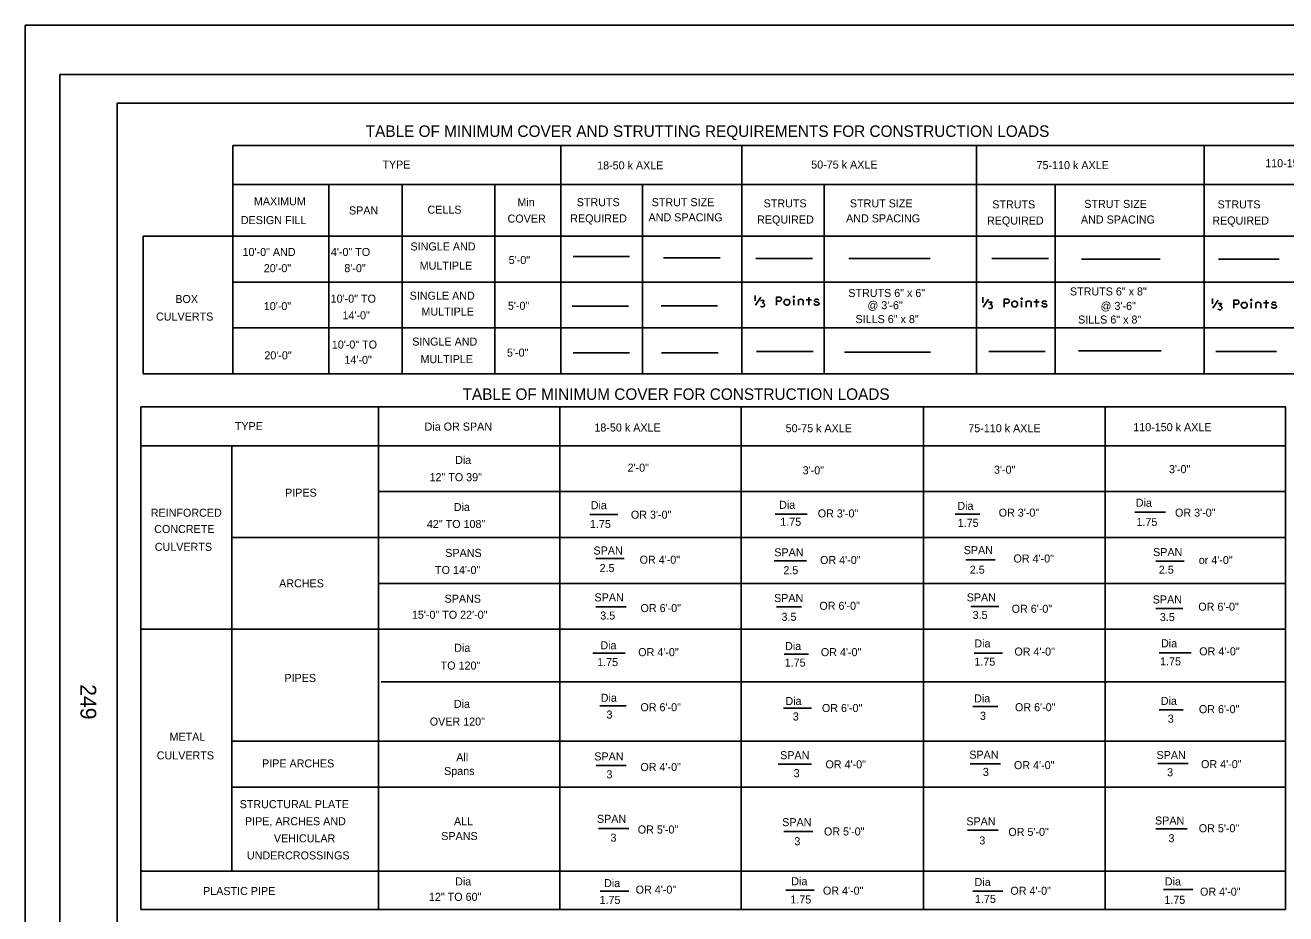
# Model space of a CAD drawing. Extents: x -894 to 866, y -472 to 714.
# Drawn here: x -894 to 205, y -61 to 714 of the extents above; entities that cross this region are included whole.
import ezdxf

# ---------------------------------------------------------------- set-up
doc = ezdxf.new("R2010")
doc.units = 0
for name, color, linetype in [('57 Undefined', 7, 'Continuous'), ('60 Nongeo Data', 7, 'Continuous'), ('border_PLOTTING-ELEMENTS', 7, 'Continuous'), ('border_rw_22x34_Cut_Lines', 7, 'Continuous'), ('border_SHEET', 7, 'Continuous'), ('border_WITHIN-BORDER-anno', 7, 'Continuous')]:
    doc.layers.add(name, color=color, linetype=linetype)

msp = doc.modelspace()

# ---------------------------------------------------------------- linework, layer by layer
at = {"layer": '57 Undefined'}
for p, q in [((3.8, 409.7), (3.8, 574.7)), ((-416.4, 511.9), (-367.2, 511.9)), ((-337.6, 510.8), (-288.4, 510.8)), ((-257.1, 510.2), (-207.9, 510.2)), ((-176.1, 510.2), (-105.3, 510.2)), ((-51.4, 510.2), (-2.2, 510.2)), ((26.8, 509.6), (95.3, 509.6)), ((-257.8, 477.9), (-257.8, 473.2)), ((-59.2, 476.4), (-59.2, 471.7)), ((140.9, 475.4), (140.9, 470.7)), ((-417.4, 468.6), (-368.1, 468.6)), ((-339.8, 469.1), (-290.6, 469.1)), ((-256.6, 429.1), (-207.3, 429.1)), ((-179.9, 428.6), (-104.8, 428.6)), ((-54.2, 429.1), (-5, 429.1)), ((24.1, 429.7), (96.1, 429.7)), ((143.8, 429.1), (196.7, 429.1)), ((-416.4, 428.1), (-367.2, 428.1)), ((-339.3, 428), (-290, 428)), ((-401.9, 287.2), (-377.5, 287.2)), ((-240.3, 287.5), (-212.4, 287.5)), ((-83.3, 287.4), (-62, 287.4)), ((73.1, 289.1), (99.9, 289.1)), ((-396.8, 248.8), (-372, 248.8)), ((-241.1, 246.6), (-213, 246.6)), ((-74, 247.5), (-48.6, 247.5)), ((91.6, 246.5), (116.3, 246.5)), ((-396.6, 206.7), (-370.2, 206.7)), ((-239.1, 206.6), (-217.5, 206.6)), ((-69.9, 206.9), (-45.5, 206.9)), ((91.5, 205.1), (115.1, 205.1)), ((-399.2, 166.1), (-371.2, 166.1)), ((-232.5, 165.3), (-211.3, 165.3)), ((-66.8, 166.2), (-42.1, 166.2)), ((94.4, 166.6), (122.4, 166.6)), ((-393.3, 120.4), (-370.2, 120.4)), ((-233.1, 118.2), (-208.8, 118.2)), ((-68.1, 119.7), (-46.2, 119.7)), ((94.4, 116.9), (115.4, 116.9)), ((-396.4, 68.3), (-370.2, 68.3)), ((-237.7, 69.3), (-208.8, 69.3)), ((-70.5, 69.8), (-43.9, 69.8)), ((93.2, 70.1), (119.8, 70.1)), ((-394.2, 13.4), (-367.8, 13.4)), ((-72.6, 12), (-46.1, 12)), ((91.4, 13), (118.8, 13)), ((-232.8, 10.7), (-207.6, 10.7)), ((-393, -41.4), (-367.8, -41.4)), ((-231, -40.4), (-206.3, -40.4)), ((-68.1, -41.2), (-41.9, -41.2)), ((98.1, -39.9), (123.6, -39.9))]:
    msp.add_line(p, q, dxfattribs=at)
for points in [[(-257.6, 469.5), (-252.9, 476.5)], [(-253, 473.6), (-249.9, 473.6)], [(-249.9, 473.6), (-250.1, 473.2), (-250.3, 472.7), (-250.6, 472.4), (-250.9, 472), (-251.3, 471.7), (-251.8, 471.6)], [(-239.2, 469.5), (-239.2, 476.5), (-236.3, 476.5)], [(-239.2, 472.9), (-236.4, 472.9)], [(-236.4, 472.9), (-236, 473), (-235.6, 473.2), (-235.3, 473.5), (-235, 473.9), (-234.9, 474.3), (-234.8, 474.7), (-234.9, 475.1), (-235, 475.5), (-235.2, 475.9), (-235.6, 476.1), (-235.9, 476.4), (-236.3, 476.5)], [(-230.1, 474.6), (-230.7, 474.6), (-231.2, 474.4), (-231.6, 474.1), (-232, 473.8), (-232.3, 473.3), (-232.5, 472.8), (-232.7, 472.3), (-232.7, 471.8), (-232.5, 471.2), (-232.3, 470.8), (-232, 470.3), (-231.6, 470), (-231.2, 469.7), (-230.7, 469.5), (-230.1, 469.5), (-229.6, 469.5), (-229.1, 469.7), (-228.6, 470), (-228.2, 470.3), (-227.9, 470.8), (-227.7, 471.2), (-227.6, 471.8), (-227.6, 472.3), (-227.7, 472.8), (-227.9, 473.3), (-228.2, 473.8), (-228.6, 474.1), (-229.1, 474.4), (-229.6, 474.6), (-230.1, 474.6)], [(-224, 476.3), (-223.8, 476.3), (-223.7, 476.5), (-223.5, 476.7), (-223.6, 476.9), (-223.7, 477.1), (-223.9, 477.3), (-224.2, 477.3), (-224.4, 477.1), (-224.5, 476.9), (-224.5, 476.7), (-224.4, 476.5), (-224.3, 476.3), (-224, 476.3)], [(-224, 474.5), (-224, 469.5)], [(-220.1, 473.3), (-220.1, 473.6), (-219.9, 473.9), (-219.7, 474.1), (-219.4, 474.3), (-219, 474.5), (-218.6, 474.6), (-218.2, 474.7), (-217.7, 474.7), (-217.3, 474.6), (-216.9, 474.5), (-216.5, 474.3), (-216.2, 474.1), (-216, 473.8), (-215.9, 473.6), (-215.8, 473.3)], [(-220.1, 474.6), (-220.1, 469.5)], [(-215.8, 469.5), (-215.8, 473.3)], [(-213.4, 474.1), (-208.8, 474.1)], [(-211.1, 469.5), (-211.1, 476.5)], [(-205.8, 472.7), (-206, 473), (-206, 473.3), (-206, 473.7), (-205.9, 474), (-205.7, 474.3), (-205.4, 474.5), (-204.9, 474.7), (-204.3, 474.7), (-203.7, 474.7), (-203.2, 474.5), (-202.7, 474.2), (-202.2, 473.8)], [(-205.8, 472.7), (-205.4, 472.5), (-205.1, 472.4), (-204.6, 472.3)], [(-59, 467.9), (-54.4, 474.9)], [(-40.6, 467.9), (-40.6, 474.9), (-37.8, 474.9)], [(-37.8, 471.4), (-37.4, 471.5), (-37, 471.7), (-36.7, 471.9), (-36.4, 472.3), (-36.3, 472.7), (-36.2, 473.2), (-36.3, 473.5), (-36.4, 474), (-36.7, 474.3), (-37, 474.6), (-37.3, 474.8), (-37.8, 474.9)], [(-31.5, 473.1), (-32.1, 473), (-32.6, 472.8), (-33, 472.6), (-33.5, 472.2), (-33.7, 471.8), (-34, 471.3), (-34.1, 470.7), (-34.1, 470.2), (-34, 469.7), (-33.7, 469.2), (-33.5, 468.8), (-33, 468.4), (-32.6, 468.2), (-32.1, 468), (-31.5, 467.9), (-31, 468), (-30.5, 468.2), (-30.1, 468.4), (-29.6, 468.8), (-29.3, 469.2), (-29.1, 469.7), (-29, 470.2), (-29, 470.7), (-29.1, 471.3), (-29.3, 471.8), (-29.6, 472.2), (-30.1, 472.6), (-30.5, 472.8), (-31, 473), (-31.5, 473.1)], [(-25.5, 474.7), (-25.2, 474.8), (-25.1, 474.9), (-25, 475.2), (-25, 475.4), (-25.1, 475.6), (-25.4, 475.7), (-25.6, 475.7), (-25.8, 475.6), (-25.9, 475.4), (-26, 475.2), (-25.9, 474.9), (-25.7, 474.8), (-25.5, 474.7)], [(-25.5, 473), (-25.5, 467.9)], [(-21.5, 473.1), (-21.5, 467.9)], [(-21.5, 471.8), (-21.5, 472.1), (-21.3, 472.3), (-21.1, 472.6), (-20.8, 472.8), (-20.4, 473), (-20, 473.1), (-19.6, 473.1), (-19.1, 473.1), (-18.7, 473.1), (-18.3, 473), (-18, 472.7), (-17.7, 472.6), (-17.5, 472.3), (-17.3, 472), (-17.3, 471.7)], [(-14.9, 472.5), (-10.2, 472.5)], [(-12.5, 467.9), (-12.5, 474.9)], [(-7.3, 471.2), (-7.4, 471.5), (-7.5, 471.8), (-7.5, 472.2), (-7.4, 472.5), (-7.1, 472.7), (-6.9, 472.9), (-6.3, 473.1), (-5.7, 473.2), (-5.2, 473.1), (-4.6, 472.9), (-4.1, 472.6), (-3.7, 472.2)], [(141.1, 466.9), (145.8, 473.9)], [(159.5, 466.9), (159.5, 473.9), (162.4, 473.9)], [(162.3, 470.4), (162.7, 470.5), (163.1, 470.6), (163.4, 470.9), (163.7, 471.3), (163.8, 471.7), (163.9, 472.1), (163.8, 472.5), (163.7, 472.9), (163.5, 473.3), (163.1, 473.6), (162.8, 473.8), (162.4, 473.9)], [(174.7, 473.7), (174.9, 473.7), (175, 473.9), (175.2, 474.1), (175.1, 474.3), (175, 474.6), (174.8, 474.7), (174.5, 474.7), (174.3, 474.6), (174.2, 474.3), (174.2, 474.1), (174.3, 473.9), (174.4, 473.7), (174.7, 473.7)], [(187.6, 466.9), (187.6, 473.9)], [(-253, 468.8), (-252.7, 468.5), (-252.4, 468.3), (-252, 468.1), (-251.6, 468), (-251.2, 468), (-250.8, 468.1), (-250.5, 468.3), (-250.2, 468.5), (-249.9, 468.8), (-249.7, 469.2), (-249.6, 469.6), (-249.6, 470), (-249.7, 470.3), (-249.9, 470.7), (-250.1, 471), (-250.4, 471.3), (-250.7, 471.5), (-251.1, 471.6)], [(-251.1, 471.6), (-251.8, 471.6)], [(-204.6, 472.3), (-204.1, 472.3), (-203.5, 472.2), (-203, 472), (-202.5, 471.7), (-202.2, 471.5), (-202.1, 471.2), (-202.1, 470.9), (-202.1, 470.5), (-202.3, 470.2), (-202.5, 470), (-203, 469.7), (-203.5, 469.5), (-204, 469.5), (-204.6, 469.5), (-205.1, 469.6), (-205.6, 469.9), (-206, 470.2), (-206.3, 470.6), (-206.6, 471.1)], [(-54.4, 472.1), (-51.4, 472.1)], [(-54.4, 467.2), (-54.1, 466.9), (-53.8, 466.7), (-53.4, 466.6), (-53, 466.5), (-52.6, 466.5), (-52.2, 466.6), (-51.9, 466.8), (-51.6, 467), (-51.3, 467.3), (-51.1, 467.6), (-51.1, 468), (-51.1, 468.4), (-51.1, 468.8), (-51.3, 469.1), (-51.5, 469.5), (-51.8, 469.7), (-52.2, 469.9), (-52.6, 470)], [(-51.4, 472.1), (-51.5, 471.6), (-51.7, 471.2), (-52, 470.8), (-52.3, 470.5), (-52.8, 470.2), (-53.2, 470)], [(-52.6, 470), (-53.2, 470)], [(-40.6, 471.4), (-37.8, 471.4)], [(-17.3, 467.9), (-17.3, 471.7)], [(-6, 470.8), (-5.5, 470.8), (-4.9, 470.7), (-4.4, 470.5), (-3.9, 470.2), (-3.7, 469.9), (-3.6, 469.6), (-3.5, 469.3), (-3.6, 469), (-3.7, 468.6), (-3.9, 468.4), (-4.4, 468.2), (-4.9, 468), (-5.4, 467.9), (-6, 468), (-6.5, 468.1), (-7, 468.3), (-7.4, 468.6), (-7.7, 469.1), (-8, 469.5)], [(-7.3, 471.2), (-6.9, 471), (-6.5, 470.9), (-6, 470.8)], [(145.7, 471.1), (148.8, 471.1)], [(145.7, 466.2), (146, 465.9), (146.3, 465.7), (146.7, 465.6), (147.1, 465.5), (147.5, 465.5), (147.9, 465.6), (148.2, 465.7), (148.5, 466), (148.8, 466.3), (149, 466.6), (149.1, 467), (149.1, 467.4), (149, 467.8), (148.8, 468.1), (148.6, 468.4), (148.3, 468.7), (148, 468.9), (147.6, 469)], [(148.8, 471.1), (148.6, 470.6), (148.4, 470.1), (148.1, 469.8), (147.8, 469.4), (147.4, 469.2), (146.9, 469)], [(147.6, 469), (146.9, 469)], [(159.5, 470.4), (162.3, 470.4)], [(168.6, 472), (168, 472), (167.5, 471.8), (167.1, 471.5), (166.7, 471.2), (166.4, 470.8), (166.2, 470.3), (166, 469.7), (166, 469.2), (166.2, 468.7), (166.4, 468.2), (166.7, 467.7), (167.1, 467.4), (167.5, 467.1), (168, 467), (168.6, 466.9), (169.1, 467), (169.6, 467.1), (170.1, 467.4), (170.5, 467.7), (170.8, 468.2), (171, 468.7), (171.1, 469.2), (171.1, 469.7), (171, 470.3), (170.8, 470.8), (170.5, 471.2), (170.1, 471.5), (169.6, 471.8), (169.1, 472), (168.6, 472)], [(174.7, 471.9), (174.7, 466.9)], [(178.6, 470.8), (178.6, 471), (178.8, 471.3), (179, 471.5), (179.3, 471.8), (179.7, 471.9), (180.1, 472), (180.5, 472.1), (181, 472.1), (181.4, 472), (181.8, 471.9), (182.2, 471.7), (182.5, 471.5), (182.7, 471.3), (182.8, 471), (182.9, 470.7)], [(178.6, 472), (178.6, 466.9)], [(182.9, 466.9), (182.9, 470.7)], [(185.3, 471.5), (189.9, 471.5)], [(194.1, 469.8), (194.6, 469.8), (195.2, 469.7), (195.7, 469.4), (196.2, 469.2), (196.5, 468.9), (196.6, 468.6), (196.6, 468.3), (196.6, 467.9), (196.4, 467.6), (196.2, 467.4), (195.7, 467.1), (195.2, 467), (194.7, 466.9), (194.1, 467), (193.6, 467.1), (193.1, 467.3), (192.7, 467.6), (192.4, 468.1), (192.1, 468.5)], [(192.9, 470.2), (192.7, 470.4), (192.7, 470.8), (192.7, 471.1), (192.8, 471.4), (193, 471.7), (193.3, 471.9), (193.8, 472.1), (194.4, 472.1), (195, 472.1), (195.5, 471.9), (196, 471.6), (196.5, 471.2)], [(192.9, 470.2), (193.3, 469.9), (193.6, 469.8), (194.1, 469.8)]]:
    msp.add_lwpolyline(points, dxfattribs=at)
at = {"layer": '60 Nongeo Data'}
for p, q in [((-713.1, 608.8), (341, 608.8)), ((-713.1, 409.7), (-713.1, 608.8)), ((-427.2, 409.7), (-427.2, 608.8)), ((-269.3, 409.7), (-269.3, 608.8)), ((-64.9, 409.7), (-64.9, 608.8)), ((133.6, 409.7), (133.6, 608.8)), ((-713.1, 574.7), (341, 574.7)), ((-629.4, 409.7), (-629.4, 573.9)), ((-565.4, 409.7), (-565.4, 574.7)), ((-484.7, 409.7), (-484.7, 574.7)), ((-355.9, 409.7), (-355.9, 574.7)), ((-197.7, 409.7), (-197.7, 574.7)), ((-791.3, 529.7), (341, 529.7)), ((-791.3, 409.7), (-791.3, 529.7)), ((146, 509.6), (198.9, 509.6)), ((-713.1, 489.7), (341, 489.7)), ((-713.1, 449.7), (341, 449.7)), ((-791.3, 409.7), (341, 409.7)), ((-793.2, -57.3), (-793.2, 381)), ((-793.2, 381), (204.4, 381)), ((-586.1, -57.3), (-586.1, 381)), ((-428.1, -57.3), (-428.1, 381)), ((-270.1, -57.3), (-270.1, 381)), ((-111, -57.3), (-111, 381)), ((47.2, -57.3), (47.2, 381)), ((204.4, -57.3), (204.4, 381)), ((-793.2, 347), (204.4, 347)), ((-713.9, -23.9), (-713.9, 347)), ((-586.1, 307), (204.4, 307)), ((-713.9, 267), (204.4, 267)), ((-586.1, 227), (204.4, 227)), ((-793.2, 187), (204.4, 187)), ((-583.8, 141.2), (204.4, 141.2)), ((-713.9, 89.4), (204.4, 89.4)), ((-713.9, 49.4), (204.4, 49.4)), ((-793.2, -23.9), (204.4, -23.9)), ((-793.2, -57.3), (204.4, -57.3))]:
    msp.add_line(p, q, dxfattribs=at)
at = {"layer": 'border_PLOTTING-ELEMENTS'}
for points in [[(-894, -472.4), (866, -472.4), (866, 713.6), (-894, 713.6)], [(-864, 670.6), (836, 670.6), (836, -429.4), (-864, -429.4)]]:
    msp.add_lwpolyline(points, close=True, dxfattribs=at)
at = {"layer": 'border_rw_22x34_Cut_Lines'}
msp.add_lwpolyline([(-864, 670.6), (836, 670.6), (836, -429.4), (-864, -429.4)], close=True, dxfattribs=at)
at = {"layer": 'border_SHEET'}
for p, q in [((-814, 645.6), (811, 645.6)), ((-814, -404.4), (-814, 645.6))]:
    msp.add_line(p, q, dxfattribs=at)

# ---------------------------------------------------------------- texts
at = {"layer": '57 Undefined'}
for s, height, p in [('TABLE OF MINIMUM COVER AND STRUTTING REQUIREMENTS FOR CONSTRUCTION LOADS', 10, (-597.2, 616.2)), ('TYPE', 7, (-582.7, 588.6)), ('18-50 k AXLE', 7, (-395.5, 587.9)), ('50-75 k AXLE', 7, (-208.9, 588.6)), ('75-110 k AXLE', 7, (-12.5, 588.1)), ('110-150 k AXLE', 7, (186.8, 589.8)), ('MAXIMUM', 7, (-694.7, 556.6)), ('Min', 7, (-465, 555.8)), ('STRUTS', 7, (-413.3, 555.8)), ('STRUT SIZE', 7, (-348, 555.8)), ('STRUTS', 7, (-250.4, 554.8)), ('STRUT SIZE', 7, (-175.2, 554.8)), ('STRUTS', 7, (-51.1, 553.9)), ('STRUT SIZE', 7, (29.1, 554.3)), ('STRUTS', 7, (145.3, 553.9)), ('SPAN', 7, (-611.8, 548.6)), ('CELLS', 7, (-543.4, 549.3)), ('AND SPACING', 7, (-350.7, 542.6)), ('DESIGN FILL', 7, (-706.1, 540.2)), ('COVER', 7, (-473.6, 541.5)), ('REQUIRED', 7, (-419, 541.7)), ('REQUIRED', 7, (-256.1, 540.7)), ('AND SPACING', 7, (-178.5, 541.7)), ('REQUIRED', 7, (-55.7, 539.8)), ('AND SPACING', 7, (26.2, 540.7)), ('REQUIRED', 7, (140.7, 539.8)), ('10\'-0" AND', 7, (-704.6, 512.4)), ('4\'-0" TO', 7, (-627.6, 512.4)), ('SINGLE AND', 7, (-558.2, 517.2)), ('MULTIPLE', 7, (-550.2, 500.5)), ('5\'-0"', 7, (-472.6, 505.4)), ('20\'-0"', 7, (-686.1, 498.3)), ('8\'-0"', 7, (-615.9, 498.3)), ('STRUTS 6" x 6" ', 7, (-176.6, 476.7)), ('STRUTS 6" x 8" ', 7, (16.6, 478)), ('BOX', 7, (-763.2, 471.4)), ('10\'-0" TO', 7, (-627.8, 471.7)), ('SINGLE AND', 7, (-558.9, 474.3)), ('5\'-0"', 7, (-473.3, 465.5)), ('@ 3\'-6"', 7, (-159.9, 466)), ('@ 3\'-6"', 7, (43.3, 465.4)), ('CULVERTS', 7, (-780, 456.1)), ('10\'-0"', 7, (-686.1, 465.2)), ('14\'-0"', 7, (-617.5, 457.2)), ('MULTIPLE', 7, (-548.7, 460.5)), ('SILLS 6" x 8" ', 7, (-170.3, 453.9)), ('SILLS 6" x 8" ', 7, (23.7, 453.5)), ('SINGLE AND', 7, (-556.7, 434.3)), ('20\'-0"', 7, (-685.6, 422.3)), ('10\'-0" TO', 7, (-626.8, 431.7)), ('5\'-0"', 7, (-474.1, 424.7)), ('14\'-0"', 7, (-615.8, 418.4)), ('MULTIPLE', 7, (-549.5, 419)), ('TABLE OF MINIMUM COVER FOR CONSTRUCTION LOADS', 10, (-512.8, 387)), ('TYPE', 7, (-711.3, 360.6)), ('Dia OR SPAN', 7, (-545.9, 360.2)), ('18-50 k AXLE', 7, (-397.9, 359.4)), ('50-75 k AXLE', 7, (-231.2, 358.8)), ('75-110 k AXLE', 7, (-72, 358.8)), ('110-150 k AXLE', 7, (71.8, 359.7)), ('Dia', 7, (-519.3, 331.1)), ('2\'-0"', 7, (-369, 324.4)), ('3\'-0"', 7, (-49.6, 322.6)), ('3\'-0"', 7, (102.9, 323.1)), ('12" TO 39"', 7, (-541.6, 316.1)), ('3\'-0"', 7, (-216.4, 322.1)), ('PIPES', 7, (-667.5, 302.6)), ('Dia', 7, (-520.5, 290.1)), ('Dia', 7, (-401.1, 291.7)), ('Dia', 7, (-236.9, 292)), ('Dia', 7, (-81.5, 291.1)), ('Dia', 7, (74, 293.8)), ('REINFORCED', 7, (-784.6, 285.1)), ('OR 3\'-0"', 7, (-366.1, 283.4)), ('OR 3\'-0"', 7, (-203.2, 284.5)), ('OR 3\'-0"', 7, (-45.5, 285.2)), ('OR 3\'-0"', 7, (108.2, 285.2)), ('CONCRETE', 7, (-781.6, 270.9)), ('42" TO 108"', 7, (-543.9, 275.3)), ('1.75', 7, (-401.8, 275.3)), ('1.75', 7, (-235.9, 277.2)), ('1.75', 7, (-81.2, 276.3)), ('1.75', 7, (74.6, 277.1)), ('CULVERTS', 7, (-781.1, 255.4)), ('SPANS', 7, (-527.9, 250.1)), ('SPAN', 7, (-398.7, 252.2)), ('SPAN', 7, (-241.1, 250.6)), ('SPAN', 7, (-76, 252.5)), ('SPAN', 7, (89.1, 250.8)), ('TO 14\'-0"', 7, (-536.8, 235.2)), ('2.5', 7, (-393.4, 236.9)), ('OR 4\'-0"', 7, (-358.5, 244.2)), ('2.5', 7, (-233.2, 235)), ('OR 4\'-0"', 7, (-201.2, 243.9)), ('2.5', 7, (-70.7, 235.5)), ('OR 4\'-0"', 7, (-32.6, 245.2)), ('2.5', 7, (94.1, 235.5)), ('or 4\'-0"', 7, (128.9, 243.9)), ('ARCHES', 7, (-672.7, 223.6)), ('SPANS', 7, (-528.5, 210.2)), ('SPAN', 7, (-397.8, 211.3)), ('OR 6\'-0"', 7, (-357.7, 202)), ('SPAN', 7, (-241.3, 210.8)), ('OR 6\'-0"', 7, (-201.8, 204)), ('SPAN', 7, (-73.4, 211.3)), ('SPAN', 7, (88.8, 209.5)), ('OR 6\'-0"', 7, (128.5, 203.2)), ('15\'-0" TO 22\'-0"', 7, (-557, 196.2)), ('3.5', 7, (-392.8, 195.5)), ('3.5', 7, (-234.8, 194.4)), ('3.5', 7, (-68.2, 196)), ('OR 6\'-0"', 7, (-34.2, 201.4)), ('3.5', 7, (95, 194.2)), ('Dia', 7, (-392.7, 169.6)), ('Dia', 7, (-231.7, 168.9)), ('Dia', 7, (-66.7, 171.2)), ('Dia', 7, (96, 171.3)), ('Dia', 7, (-520.1, 167.4)), ('OR 4\'-0"', 7, (-359.7, 163.6)), ('OR 4\'-0"', 7, (-200.5, 163.6)), ('OR 4\'-0"', 7, (-31.8, 164.1)), ('OR 4\'-0"', 7, (129.3, 164.3)), ('TO 120"', 7, (-531.9, 151.9)), ('1.75', 7, (-395.5, 154.9)), ('1.75', 7, (-232, 154.5)), ('1.75', 7, (-66.7, 155.3)), ('1.75', 7, (95.2, 155.6)), ('PIPES', 7, (-668.1, 141.1)), ('Dia', 7, (-520.4, 118.5)), ('Dia', 7, (-392.4, 123.8)), ('OR 6\'-0"', 7, (-357.8, 115.6)), ('Dia', 7, (-231.4, 121)), ('OR 6\'-0"', 7, (-199.6, 114.9)), ('Dia', 7, (-66.9, 123.3)), ('OR 6\'-0"', 7, (-31.3, 115.6)), ('Dia', 7, (95.8, 121.1)), ('OR 6\'-0"', 7, (129, 113.9)), ('OVER 120"', 7, (-541.4, 103.1)), ('3', 7, (-387.4, 109.2)), ('3', 7, (-225, 107.5)), ('3', 7, (-61.8, 108.1)), ('3', 7, (101.9, 105.6)), ('METAL', 7, (-768.3, 89.8)), ('CULVERTS', 7, (-779.4, 73.6)), ('All', 7, (-518.3, 72)), ('SPAN', 7, (-398, 72.7)), ('SPAN', 7, (-236, 73.8)), ('SPAN', 7, (-71.1, 74.2)), ('SPAN', 7, (92.1, 73.9)), ('PIPE ARCHES', 7, (-687.6, 66.6)), ('Spans', 7, (-528.9, 60)), ('OR 4\'-0"', 7, (-357.8, 63.5)), ('OR 4\'-0"', 7, (-196.5, 65.8)), ('3', 7, (-59.3, 59.2)), ('OR 4\'-0"', 7, (-32.2, 65.1)), ('3', 7, (101.3, 58.9)), ('OR 4\'-0"', 7, (130.9, 66)), ('3', 7, (-387.4, 57.1)), ('3', 7, (-224.2, 58.1)), ('STRUCTURAL PLATE', 7, (-707.1, 31.1)), ('PIPE, ARCHES AND', 7, (-702.5, 16.2)), ('ALL', 7, (-520.3, 16.2)), ('SPAN', 7, (-395.7, 18.3)), ('SPAN', 7, (-234.2, 15.4)), ('SPAN', 7, (-73.7, 16.1)), ('SPAN', 7, (90.8, 16.8)), ('OR 5\'-0"', 7, (-360.1, 9)), ('OR 5\'-0"', 7, (-197.8, 7.3)), ('OR 5\'-0"', 7, (-37.1, 6.9)), ('OR 5\'-0"', 7, (128.9, 10.1)), ('VEHICULAR', 7, (-677.3, 1.3)), ('SPANS', 7, (-531.4, 3.3)), ('3', 7, (-383.9, 1.9)), ('3', 7, (-223.6, -1.2)), ('3', 7, (-62.4, -0.5)), ('3', 7, (102.5, 1.4)), (' UNDERCROSSINGS', 7, (-703.4, -13.6)), ('Dia', 7, (-519.3, -36.3)), ('Dia', 7, (-389.5, -37.7)), ('Dia', 7, (-226.3, -36.1)), ('Dia', 7, (-66.5, -36.8)), ('Dia', 7, (99.3, -36.3)), ('PLASTIC PIPE', 7, (-739, -44.6)), ('12" TO 60"', 7, (-542.1, -49.7)), ('OR 4\'-0"', 7, (-361.9, -43.4)), ('OR 4\'-0"', 7, (-198.7, -44.3)), ('OR 4\'-0"', 7, (-35.3, -44.4)), ('OR 4\'-0"', 7, (130, -45.2)), ('1.75', 7, (-393.4, -52.4)), ('1.75', 7, (-227.1, -52)), ('1.75', 7, (-66.2, -51.5)), ('1.75', 7, (98.9, -52.3))]:
    msp.add_text(s, height=height, dxfattribs=at).set_placement(p)
at = {"layer": 'border_WITHIN-BORDER-anno'}
msp.add_text('249', height=13.78, rotation=270, dxfattribs=at).set_placement((-845.9, 139.1))

doc.saveas('drawing.dxf')
